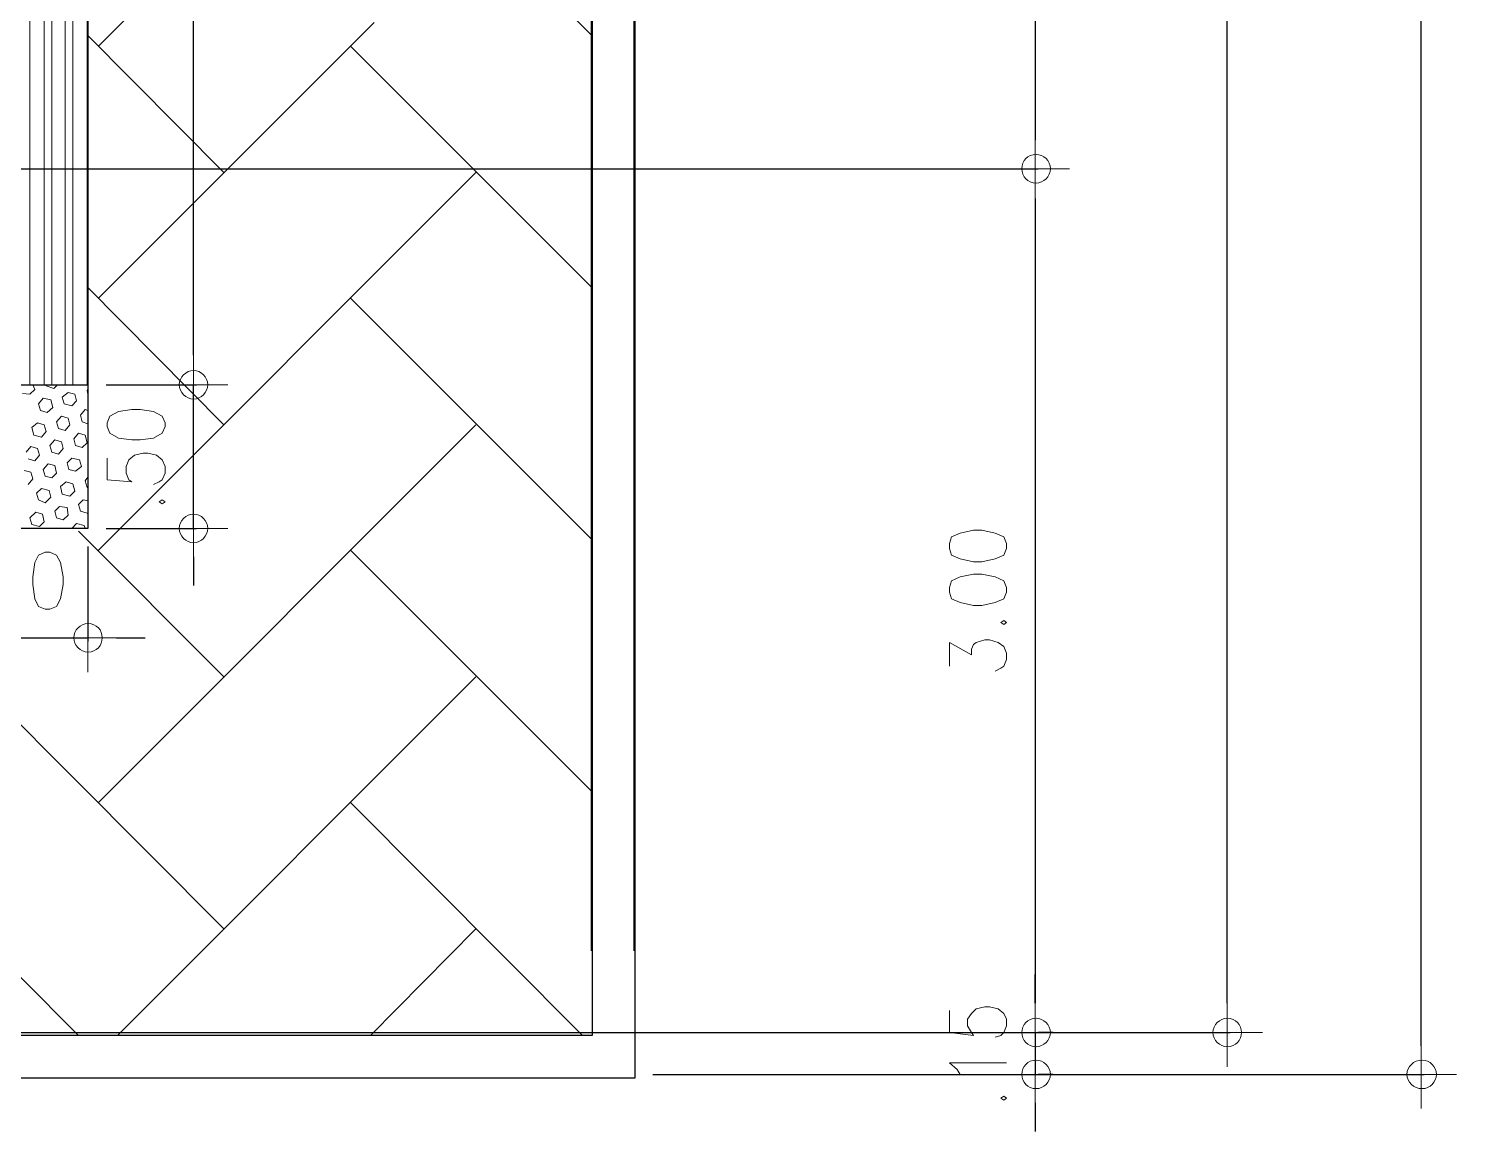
# Model space of a CAD drawing. Header units: millimetres. Extents: x 2928 to 3112, y 1220 to 1280.
# Drawn here: x 2983.33 to 2988.34, y 1236.69 to 1240.55 of the extents above; entities that cross this region are included whole.
import ezdxf

# ---------------------------------------------------------------- set-up
doc = ezdxf.new("R2010")
doc.units = ezdxf.units.MM

msp = doc.modelspace()

# ---------------------------------------------------------------- linework, layer by layer
at = {"color": 7, "linetype": 'Continuous', "lineweight": -2, "true_color": 0x000007}
for points in [[(2937.08126, 1265.3073), (2937.07792, 1267.474), (2938.98795, 1267.474), (2985.45528, 1267.474), (2985.45528, 1236.87356), (2938.98795, 1236.87356), (2937.08126, 1236.87356), (2937.08126, 1238.60692)], [(2937.23126, 1265.3073), (2937.23126, 1267.32399), (2938.98795, 1267.32399), (2985.30528, 1267.32399), (2985.30528, 1237.02356), (2938.98795, 1237.02356), (2937.22793, 1237.02356), (2937.22793, 1238.60692)], [(2983.53859, 1238.80025), (2983.03191, 1238.80025), (2983.03191, 1239.30359), (2983.53859, 1239.30359)]]:
    msp.add_lwpolyline(points, close=True, dxfattribs=at)
at = {"color": 253, "linetype": 'Continuous', "lineweight": -2, "true_color": 0x9a9a9a}
for points in [[(2988.21199, 1236.98689), (2988.21199, 1267.37066), (2988.21199, 1267.37066)], [(2987.53198, 1237.1369), (2987.53198, 1267.22066), (2987.53198, 1267.22066)], [(2983.90859, 1239.40693), (2983.90859, 1263.94728), (2983.90859, 1263.94728)], [(2986.85863, 1263.1906), (2986.85863, 1240.16027), (2986.85863, 1240.16027)], [(2946.32139, 1240.06027), (2986.86863, 1240.06027), (2986.86863, 1240.06027)], [(2982.3419, 1240.06027), (2986.86863, 1240.06027), (2986.86863, 1240.06027)], [(2986.85863, 1239.95694), (2986.85863, 1237.1369), (2986.85863, 1237.1369)], [(2983.90859, 1239.40693), (2983.90859, 1239.50693), (2983.90859, 1239.50693)], [(2983.60192, 1239.30359), (2983.91859, 1239.30359), (2983.91859, 1239.30359)], [(2983.60192, 1239.30359), (2983.91859, 1239.30359), (2983.91859, 1239.30359)], [(2983.90859, 1238.80025), (2983.90859, 1239.30359), (2983.90859, 1239.30359)], [(2983.60192, 1238.80025), (2983.91859, 1238.80025), (2983.91859, 1238.80025)], [(2983.53859, 1238.73692), (2983.53859, 1238.40358), (2983.53859, 1238.40358)], [(2983.90859, 1238.70025), (2983.90859, 1238.60025), (2983.90859, 1238.60025)], [(2983.03191, 1238.41691), (2983.53859, 1238.41691), (2983.53859, 1238.41691)], [(2983.63859, 1238.41691), (2983.73859, 1238.41691), (2983.73859, 1238.41691)], [(2986.85863, 1237.1369), (2986.85863, 1237.2369), (2986.85863, 1237.2369)], [(2943.29801, 1237.03356), (2986.86863, 1237.03356), (2986.86863, 1237.03356)], [(2985.36528, 1237.03356), (2987.54198, 1237.03356), (2987.54198, 1237.03356)], [(2986.85863, 1237.03356), (2986.85863, 1236.88689), (2986.85863, 1236.88689)], [(2986.92197, 1237.03356), (2986.86863, 1237.03356), (2986.86863, 1237.03356)], [(2985.51862, 1236.88689), (2988.22199, 1236.88689), (2988.22199, 1236.88689)], [(2986.92197, 1236.88689), (2986.86863, 1236.88689), (2986.86863, 1236.88689)], [(2986.85863, 1236.78689), (2986.85863, 1236.68689), (2986.85863, 1236.68689)]]:
    msp.add_lwpolyline(points, dxfattribs=at)
at = {"color": 9, "linetype": 'Continuous', "lineweight": 5, "true_color": 0xbababa}
for points in [[(2938.98795, 1264.55062), (2983.53859, 1264.55062), (2983.53859, 1238.80025)], [(2983.33525, 1239.30359), (2983.33525, 1264.04728), (2983.33525, 1264.04728)], [(2983.38525, 1239.30359), (2983.38525, 1264.04728), (2983.38525, 1264.04728)], [(2983.41192, 1239.30359), (2983.41192, 1264.04728), (2983.41192, 1264.04728)], [(2983.45859, 1239.30359), (2983.45859, 1264.04728), (2983.45859, 1264.04728)], [(2983.48525, 1239.30359), (2983.48525, 1264.04728), (2983.48525, 1264.04728)], [(2983.53525, 1239.30359), (2983.53525, 1264.04728), (2983.53525, 1264.04728)], [(2983.57525, 1240.49028), (2984.29526, 1241.20695), (2984.29526, 1241.20695)], [(2985.30195, 1240.53028), (2984.7486, 1241.08362), (2984.7486, 1241.08362)], [(2983.57525, 1239.60693), (2984.54193, 1240.57361), (2984.54193, 1240.57361)], [(2984.01526, 1240.04694), (2983.53525, 1240.53028), (2983.53525, 1240.53028)], [(2985.30195, 1239.64693), (2984.4586, 1240.49028), (2984.4586, 1240.49028)], [(2983.57525, 1238.72358), (2984.89861, 1240.04694), (2984.89861, 1240.04694)], [(2984.01526, 1239.16359), (2983.53525, 1239.64693), (2983.53525, 1239.64693)], [(2985.30195, 1238.76359), (2984.4586, 1239.60693), (2984.4586, 1239.60693)], [(2983.33525, 1239.27026), (2983.30858, 1239.27359), (2983.30858, 1239.27359)], [(2983.33525, 1239.27026), (2983.35192, 1239.28693), (2983.35192, 1239.28693)], [(2983.35192, 1239.28693), (2983.34525, 1239.30359), (2983.34525, 1239.30359)], [(2983.36525, 1239.23693), (2983.38192, 1239.25693), (2983.38192, 1239.25693)], [(2983.40859, 1239.25026), (2983.38192, 1239.25693), (2983.38192, 1239.25693)], [(2983.39192, 1239.30026), (2983.39192, 1239.30359), (2983.39192, 1239.30359)], [(2983.41859, 1239.29026), (2983.39192, 1239.30026), (2983.39192, 1239.30026)], [(2983.41859, 1239.29026), (2983.43192, 1239.30359), (2983.43192, 1239.30359)], [(2983.44859, 1239.26026), (2983.46859, 1239.27693), (2983.46859, 1239.27693)], [(2983.45525, 1239.23693), (2983.44859, 1239.26026), (2983.44859, 1239.26026)], [(2983.49192, 1239.27026), (2983.46859, 1239.27693), (2983.46859, 1239.27693)], [(2983.49859, 1239.24693), (2983.49192, 1239.27026), (2983.49192, 1239.27026)], [(2983.53525, 1239.28359), (2983.53859, 1239.28693), (2983.53859, 1239.28693)], [(2983.53859, 1239.27026), (2983.53525, 1239.28359), (2983.53525, 1239.28359)], [(2983.37192, 1239.21359), (2983.36525, 1239.23693), (2983.36525, 1239.23693)], [(2983.39525, 1239.20693), (2983.37192, 1239.21359), (2983.37192, 1239.21359)], [(2983.39525, 1239.20693), (2983.41525, 1239.22359), (2983.41525, 1239.22359)], [(2983.41525, 1239.22359), (2983.40859, 1239.25026), (2983.40859, 1239.25026)], [(2983.48192, 1239.23026), (2983.45525, 1239.23693), (2983.45525, 1239.23693)], [(2983.48192, 1239.23026), (2983.49859, 1239.24693), (2983.49859, 1239.24693)], [(2983.51192, 1239.19693), (2983.52859, 1239.21693), (2983.52859, 1239.21693)], [(2983.53859, 1239.21359), (2983.52859, 1239.21693), (2983.52859, 1239.21693)], [(2983.34192, 1239.15359), (2983.36192, 1239.17026), (2983.36192, 1239.17026)], [(2983.38525, 1239.16359), (2983.36192, 1239.17026), (2983.36192, 1239.17026)], [(2983.39192, 1239.14026), (2983.38525, 1239.16359), (2983.38525, 1239.16359)], [(2983.42859, 1239.17359), (2983.44525, 1239.19359), (2983.44525, 1239.19359)], [(2983.43525, 1239.15026), (2983.42859, 1239.17359), (2983.42859, 1239.17359)], [(2983.46859, 1239.18692), (2983.44525, 1239.19359), (2983.44525, 1239.19359)], [(2983.45859, 1239.14359), (2983.47525, 1239.16359), (2983.47525, 1239.16359)], [(2983.47525, 1239.16359), (2983.46859, 1239.18692), (2983.46859, 1239.18692)], [(2983.51859, 1239.17359), (2983.51192, 1239.19693), (2983.51192, 1239.19693)], [(2983.53859, 1239.16692), (2983.51859, 1239.17359), (2983.51859, 1239.17359)], [(2983.57525, 1237.84024), (2984.89861, 1239.16359), (2984.89861, 1239.16359)], [(2983.34858, 1239.12692), (2983.34192, 1239.15359), (2983.34192, 1239.15359)], [(2983.37525, 1239.12026), (2983.34858, 1239.12692), (2983.34858, 1239.12692)], [(2983.37525, 1239.12026), (2983.39192, 1239.14026), (2983.39192, 1239.14026)], [(2983.40525, 1239.09026), (2983.42192, 1239.11026), (2983.42192, 1239.11026)], [(2983.44525, 1239.10359), (2983.42192, 1239.11026), (2983.42192, 1239.11026)], [(2983.45859, 1239.14359), (2983.43525, 1239.15026), (2983.43525, 1239.15026)], [(2983.48859, 1239.11359), (2983.50525, 1239.13359), (2983.50525, 1239.13359)], [(2983.49525, 1239.09026), (2983.48859, 1239.11359), (2983.48859, 1239.11359)], [(2983.52859, 1239.12692), (2983.50525, 1239.13359), (2983.50525, 1239.13359)], [(2983.53525, 1239.10026), (2983.52859, 1239.12692), (2983.52859, 1239.12692)], [(2983.32192, 1239.06692), (2983.33858, 1239.08692), (2983.33858, 1239.08692)], [(2983.36192, 1239.08026), (2983.33858, 1239.08692), (2983.33858, 1239.08692)], [(2983.35192, 1239.03692), (2983.36858, 1239.05692), (2983.36858, 1239.05692)], [(2983.36858, 1239.05692), (2983.36192, 1239.08026), (2983.36192, 1239.08026)], [(2983.41192, 1239.06692), (2983.40525, 1239.09026), (2983.40525, 1239.09026)], [(2983.43525, 1239.06026), (2983.41192, 1239.06692), (2983.41192, 1239.06692)], [(2983.43525, 1239.06026), (2983.45192, 1239.08026), (2983.45192, 1239.08026)], [(2983.45192, 1239.08026), (2983.44525, 1239.10359), (2983.44525, 1239.10359)], [(2983.51859, 1239.08359), (2983.49525, 1239.09026), (2983.49525, 1239.09026)], [(2983.51859, 1239.08359), (2983.53525, 1239.10026), (2983.53525, 1239.10026)], [(2983.35192, 1239.03692), (2983.32858, 1239.04359), (2983.32858, 1239.04359)], [(2983.38192, 1239.00692), (2983.39859, 1239.02692), (2983.39859, 1239.02692)], [(2983.38858, 1238.98359), (2983.38192, 1239.00692), (2983.38192, 1239.00692)], [(2983.42192, 1239.02026), (2983.39859, 1239.02692), (2983.39859, 1239.02692)], [(2983.42859, 1238.99359), (2983.42192, 1239.02026), (2983.42192, 1239.02026)], [(2983.46525, 1239.03026), (2983.48192, 1239.04692), (2983.48192, 1239.04692)], [(2983.47192, 1239.00692), (2983.46525, 1239.03026), (2983.46525, 1239.03026)], [(2983.49525, 1239.00026), (2983.47192, 1239.00692), (2983.47192, 1239.00692)], [(2983.50859, 1239.04026), (2983.48192, 1239.04692), (2983.48192, 1239.04692)], [(2983.49525, 1239.00026), (2983.51525, 1239.01692), (2983.51525, 1239.01692)], [(2983.51525, 1239.01692), (2983.50859, 1239.04026), (2983.50859, 1239.04026)], [(2983.33858, 1238.99692), (2983.31525, 1239.00359), (2983.31525, 1239.00359)], [(2983.32858, 1238.95359), (2983.34525, 1238.97359), (2983.34525, 1238.97359)], [(2983.34525, 1238.97359), (2983.33858, 1238.99692), (2983.33858, 1238.99692)], [(2983.41192, 1238.97692), (2983.38858, 1238.98359), (2983.38858, 1238.98359)], [(2983.41192, 1238.97692), (2983.42859, 1238.99359), (2983.42859, 1238.99359)], [(2983.44192, 1238.94692), (2983.46192, 1238.96359), (2983.46192, 1238.96359)], [(2983.48525, 1238.95692), (2983.46192, 1238.96359), (2983.46192, 1238.96359)], [(2983.49192, 1238.93025), (2983.48525, 1238.95692), (2983.48525, 1238.95692)], [(2983.52859, 1238.96692), (2983.53859, 1238.98026), (2983.53859, 1238.98026)], [(2983.53525, 1238.94359), (2983.52859, 1238.96692), (2983.52859, 1238.96692)], [(2983.35858, 1238.92359), (2983.37525, 1238.94025), (2983.37525, 1238.94025)], [(2983.36525, 1238.90025), (2983.35858, 1238.92359), (2983.35858, 1238.92359)], [(2983.40192, 1238.93359), (2983.37525, 1238.94025), (2983.37525, 1238.94025)], [(2983.38858, 1238.89025), (2983.40859, 1238.91025), (2983.40859, 1238.91025)], [(2983.40859, 1238.91025), (2983.40192, 1238.93359), (2983.40192, 1238.93359)], [(2983.44859, 1238.92025), (2983.44192, 1238.94692), (2983.44192, 1238.94692)], [(2983.47525, 1238.91359), (2983.44859, 1238.92025), (2983.44859, 1238.92025)], [(2983.47525, 1238.91359), (2983.49192, 1238.93025), (2983.49192, 1238.93025)], [(2983.53859, 1238.94359), (2983.53525, 1238.94359), (2983.53525, 1238.94359)], [(2983.33525, 1238.83692), (2983.35525, 1238.85692), (2983.35525, 1238.85692)], [(2983.37858, 1238.85025), (2983.35525, 1238.85692), (2983.35525, 1238.85692)], [(2983.38858, 1238.89025), (2983.36525, 1238.90025), (2983.36525, 1238.90025)], [(2983.42192, 1238.86025), (2983.43859, 1238.87692), (2983.43859, 1238.87692)], [(2983.42859, 1238.83692), (2983.42192, 1238.86025), (2983.42192, 1238.86025)], [(2983.46525, 1238.87359), (2983.43859, 1238.87692), (2983.43859, 1238.87692)], [(2983.46859, 1238.84692), (2983.46525, 1238.87359), (2983.46525, 1238.87359)], [(2983.50525, 1238.88359), (2983.52192, 1238.90025), (2983.52192, 1238.90025)], [(2983.51192, 1238.86025), (2983.50525, 1238.88359), (2983.50525, 1238.88359)], [(2983.53525, 1238.85359), (2983.51192, 1238.86025), (2983.51192, 1238.86025)], [(2983.53859, 1238.89692), (2983.52192, 1238.90025), (2983.52192, 1238.90025)], [(2983.34192, 1238.81359), (2983.33525, 1238.83692), (2983.33525, 1238.83692)], [(2983.36858, 1238.80692), (2983.34192, 1238.81359), (2983.34192, 1238.81359)], [(2983.36858, 1238.80692), (2983.38525, 1238.82359), (2983.38525, 1238.82359)], [(2983.38525, 1238.82359), (2983.37858, 1238.85025), (2983.37858, 1238.85025)], [(2983.45192, 1238.83025), (2983.42859, 1238.83692), (2983.42859, 1238.83692)], [(2983.45192, 1238.83025), (2983.46859, 1238.84692), (2983.46859, 1238.84692)], [(2983.48192, 1238.80025), (2983.49859, 1238.81692), (2983.49859, 1238.81692)], [(2983.52525, 1238.81025), (2983.49859, 1238.81692), (2983.49859, 1238.81692)], [(2983.52859, 1238.80025), (2983.52525, 1238.81025), (2983.52525, 1238.81025)], [(2983.53525, 1238.85359), (2983.53859, 1238.85359), (2983.53859, 1238.85359)], [(2984.01526, 1238.28025), (2983.50525, 1238.79025), (2983.50525, 1238.79025)], [(2984.01526, 1237.3969), (2982.69191, 1238.72358), (2982.69191, 1238.72358)], [(2985.30195, 1237.88024), (2984.4586, 1238.72358), (2984.4586, 1238.72358)], [(2983.64192, 1237.02356), (2984.89861, 1238.28025), (2984.89861, 1238.28025)], [(2983.50525, 1237.02356), (2982.69191, 1237.84024), (2982.69191, 1237.84024)], [(2985.27195, 1237.02356), (2984.4586, 1237.84024), (2984.4586, 1237.84024)], [(2984.5286, 1237.02356), (2984.89861, 1237.3969), (2984.89861, 1237.3969)]]:
    msp.add_lwpolyline(points, dxfattribs=at)
at = {"color": 7, "linetype": 'Continuous', "lineweight": -2, "true_color": 0x000007}
msp.add_lwpolyline([(2983.53859, 1264.04728), (2983.53859, 1239.30359), (2983.53859, 1239.30359)], dxfattribs=at)
at = {"color": 252, "linetype": 'Continuous', "lineweight": 5, "true_color": 0x989898}
msp.add_lwpolyline([(2985.30195, 1237.32023), (2985.30195, 1259.21054), (2985.45195, 1259.21054), (2985.45195, 1237.32023)], dxfattribs=at)
at = {"color": 7, "linetype": 'Continuous', "lineweight": 9, "true_color": 0x000007}
for points in [[(2986.85863, 1240.18027), (2986.85863, 1239.94027), (2986.85863, 1239.94027)], [(2986.85863, 1239.94027), (2986.85863, 1240.18027), (2986.85863, 1240.18027)], [(2986.97864, 1240.06027), (2986.73863, 1240.06027), (2986.73863, 1240.06027)], [(2986.73863, 1240.06027), (2986.97864, 1240.06027), (2986.97864, 1240.06027)], [(2983.90859, 1239.42359), (2983.90859, 1239.18359), (2983.90859, 1239.18359)], [(2983.90859, 1239.42359), (2983.90859, 1239.18359), (2983.90859, 1239.18359)], [(2984.02859, 1239.30359), (2983.78859, 1239.30359), (2983.78859, 1239.30359)], [(2984.02859, 1239.30359), (2983.78859, 1239.30359), (2983.78859, 1239.30359)], [(2983.60525, 1239.04692), (2983.60525, 1238.97026), (2983.69192, 1238.96359), (2983.68192, 1238.97026), (2983.67192, 1238.99359), (2983.67192, 1239.01692), (2983.68192, 1239.04026), (2983.70192, 1239.05692), (2983.73192, 1239.06359), (2983.74859, 1239.06359), (2983.77859, 1239.05692), (2983.79859, 1239.04026), (2983.80859, 1239.01692), (2983.80859, 1238.99359), (2983.79859, 1238.97026), (2983.78859, 1238.96359), (2983.76859, 1238.95359)], [(2983.90859, 1238.67692), (2983.90859, 1238.92025), (2983.90859, 1238.92025)], [(2983.78859, 1238.80025), (2984.02859, 1238.80025), (2984.02859, 1238.80025)], [(2983.53859, 1238.29691), (2983.53859, 1238.53692), (2983.53859, 1238.53692)], [(2983.65859, 1238.41691), (2983.41525, 1238.41691), (2983.41525, 1238.41691)], [(2986.55863, 1238.31691), (2986.55863, 1238.40025), (2986.6353, 1238.35691), (2986.6353, 1238.37691), (2986.64196, 1238.39358), (2986.65196, 1238.40025), (2986.68197, 1238.41025), (2986.69863, 1238.41025), (2986.72863, 1238.40025), (2986.74863, 1238.38691), (2986.75863, 1238.36358), (2986.75863, 1238.34025), (2986.74863, 1238.31691), (2986.73863, 1238.31025), (2986.71863, 1238.30025)], [(2986.55863, 1237.11023), (2986.55863, 1237.03356), (2986.64196, 1237.02356), (2986.6353, 1237.03356), (2986.62196, 1237.05689), (2986.62196, 1237.08023), (2986.6353, 1237.10023), (2986.65196, 1237.1169), (2986.68197, 1237.12356), (2986.69863, 1237.12356), (2986.72863, 1237.1169), (2986.74863, 1237.10023), (2986.75863, 1237.08023), (2986.75863, 1237.05689), (2986.74863, 1237.03356), (2986.73863, 1237.02356), (2986.71863, 1237.01689)], [(2986.85863, 1237.15356), (2986.85863, 1236.91356), (2986.85863, 1236.91356)], [(2986.85863, 1237.15356), (2986.85863, 1236.91356), (2986.85863, 1236.91356)], [(2987.53198, 1237.15356), (2987.53198, 1236.91356), (2987.53198, 1236.91356)], [(2986.97864, 1237.03356), (2986.73863, 1237.03356), (2986.73863, 1237.03356)], [(2986.97864, 1237.03356), (2986.73863, 1237.03356), (2986.73863, 1237.03356)], [(2986.85863, 1236.76689), (2986.85863, 1237.00689), (2986.85863, 1237.00689)], [(2987.65531, 1237.03356), (2987.41198, 1237.03356), (2987.41198, 1237.03356)], [(2988.21199, 1237.00689), (2988.21199, 1236.76689), (2988.21199, 1236.76689)], [(2986.5953, 1236.88689), (2986.5853, 1236.90356), (2986.55863, 1236.92689), (2986.75863, 1236.92689)], [(2986.73863, 1236.88689), (2986.97864, 1236.88689), (2986.97864, 1236.88689)], [(2988.33532, 1236.88689), (2988.09199, 1236.88689), (2988.09199, 1236.88689)]]:
    msp.add_lwpolyline(points, dxfattribs=at)
for points in [[(2983.60525, 1239.15692), (2983.61525, 1239.13359), (2983.64526, 1239.11692), (2983.69192, 1239.11026), (2983.72192, 1239.11026), (2983.76859, 1239.11692), (2983.79859, 1239.13359), (2983.80859, 1239.15692), (2983.80859, 1239.17026), (2983.79859, 1239.19359), (2983.76859, 1239.21026), (2983.72192, 1239.21693), (2983.69192, 1239.21693), (2983.64526, 1239.21026), (2983.61525, 1239.19359), (2983.60525, 1239.17026)], [(2983.78859, 1238.89359), (2983.79859, 1238.88692), (2983.80859, 1238.89359), (2983.79859, 1238.90025)], [(2986.55863, 1238.73025), (2986.5653, 1238.70692), (2986.5953, 1238.69358), (2986.64196, 1238.68358), (2986.67197, 1238.68358), (2986.71863, 1238.69358), (2986.74863, 1238.70692), (2986.75863, 1238.73025), (2986.75863, 1238.74692), (2986.74863, 1238.77025), (2986.71863, 1238.78359), (2986.67197, 1238.79359), (2986.64196, 1238.79359), (2986.5953, 1238.78359), (2986.5653, 1238.77025), (2986.55863, 1238.74692)], [(2983.38858, 1238.71692), (2983.36525, 1238.70692), (2983.35192, 1238.68025), (2983.34525, 1238.63025), (2983.34525, 1238.60358), (2983.35192, 1238.55358), (2983.36525, 1238.52692), (2983.38858, 1238.51692), (2983.40525, 1238.51692), (2983.42859, 1238.52692), (2983.44192, 1238.55358), (2983.45192, 1238.60358), (2983.45192, 1238.63025), (2983.44192, 1238.68025), (2983.42859, 1238.70692), (2983.40525, 1238.71692)], [(2986.55863, 1238.57692), (2986.5653, 1238.55358), (2986.5953, 1238.54025), (2986.64196, 1238.53025), (2986.67197, 1238.53025), (2986.71863, 1238.54025), (2986.74863, 1238.55358), (2986.75863, 1238.57692), (2986.75863, 1238.59358), (2986.74863, 1238.61692), (2986.71863, 1238.63025), (2986.67197, 1238.64025), (2986.64196, 1238.64025), (2986.5953, 1238.63025), (2986.5653, 1238.61692), (2986.55863, 1238.59358)], [(2986.73863, 1238.47025), (2986.74863, 1238.46358), (2986.75863, 1238.47025), (2986.74863, 1238.47691)], [(2986.73863, 1236.80356), (2986.74863, 1236.79689), (2986.75863, 1236.80356), (2986.74863, 1236.81022)]]:
    msp.add_lwpolyline(points, close=True, dxfattribs=at)
at = {"color": 9, "linetype": 'Continuous', "lineweight": 5, "true_color": 0xbababa}
msp.add_lwpolyline([(2983.48192, 1238.80025), (2983.48192, 1238.80025)], close=True, dxfattribs=at)
at = {"color": 7, "linetype": 'Continuous', "lineweight": 9, "true_color": 0x000007}
for points in [[(2986.86197, 1240.01027), (2986.88863, 1240.01027), (2986.91197, 1240.0336), (2986.91197, 1240.06027), (2986.91197, 1240.06027), (2986.91197, 1240.09027), (2986.88863, 1240.11027), (2986.86197, 1240.11027), (2986.86197, 1240.11027), (2986.83197, 1240.11027), (2986.81197, 1240.09027), (2986.81197, 1240.06027), (2986.81197, 1240.06027), (2986.81197, 1240.0336), (2986.83197, 1240.01027), (2986.86197, 1240.01027)], [(2986.86197, 1240.11027), (2986.83197, 1240.11027), (2986.81197, 1240.09027), (2986.81197, 1240.06027), (2986.81197, 1240.06027), (2986.81197, 1240.0336), (2986.83197, 1240.01027), (2986.86197, 1240.01027), (2986.86197, 1240.01027), (2986.88863, 1240.01027), (2986.91197, 1240.0336), (2986.91197, 1240.06027), (2986.91197, 1240.06027), (2986.91197, 1240.09027), (2986.88863, 1240.11027), (2986.86197, 1240.11027)], [(2983.90859, 1239.25359), (2983.93526, 1239.25359), (2983.95859, 1239.27693), (2983.95859, 1239.30359), (2983.95859, 1239.30359), (2983.95859, 1239.33026), (2983.93526, 1239.35359), (2983.90859, 1239.35359), (2983.90859, 1239.35359), (2983.88193, 1239.35359), (2983.85859, 1239.33026), (2983.85859, 1239.30359), (2983.85859, 1239.30359), (2983.85859, 1239.27693), (2983.88193, 1239.25359), (2983.90859, 1239.25359)], [(2983.90859, 1239.25359), (2983.93526, 1239.25359), (2983.95859, 1239.27693), (2983.95859, 1239.30359), (2983.95859, 1239.30359), (2983.95859, 1239.33026), (2983.93526, 1239.35359), (2983.90859, 1239.35359), (2983.90859, 1239.35359), (2983.88193, 1239.35359), (2983.85859, 1239.33026), (2983.85859, 1239.30359), (2983.85859, 1239.30359), (2983.85859, 1239.27693), (2983.88193, 1239.25359), (2983.90859, 1239.25359)], [(2983.90859, 1238.85025), (2983.88193, 1238.85025), (2983.85859, 1238.82692), (2983.85859, 1238.80025), (2983.85859, 1238.80025), (2983.85859, 1238.77359), (2983.88193, 1238.75025), (2983.90859, 1238.75025), (2983.90859, 1238.75025), (2983.93526, 1238.75025), (2983.95859, 1238.77359), (2983.95859, 1238.80025), (2983.95859, 1238.80025), (2983.95859, 1238.82692), (2983.93526, 1238.85025), (2983.90859, 1238.85025)], [(2983.48859, 1238.41691), (2983.48859, 1238.39025), (2983.51192, 1238.36691), (2983.53859, 1238.36691), (2983.53859, 1238.36691), (2983.56859, 1238.36691), (2983.58859, 1238.39025), (2983.58859, 1238.41691), (2983.58859, 1238.41691), (2983.58859, 1238.44358), (2983.56859, 1238.46691), (2983.53859, 1238.46691), (2983.53859, 1238.46691), (2983.51192, 1238.46691), (2983.48859, 1238.44358), (2983.48859, 1238.41691)], [(2986.86197, 1236.98356), (2986.88863, 1236.98356), (2986.91197, 1237.00689), (2986.91197, 1237.03356), (2986.91197, 1237.03356), (2986.91197, 1237.06023), (2986.88863, 1237.08356), (2986.86197, 1237.08356), (2986.86197, 1237.08356), (2986.83197, 1237.08356), (2986.81197, 1237.06023), (2986.81197, 1237.03356), (2986.81197, 1237.03356), (2986.81197, 1237.00689), (2986.83197, 1236.98356), (2986.86197, 1236.98356)], [(2986.86197, 1236.98356), (2986.88863, 1236.98356), (2986.91197, 1237.00689), (2986.91197, 1237.03356), (2986.91197, 1237.03356), (2986.91197, 1237.06023), (2986.88863, 1237.08356), (2986.86197, 1237.08356), (2986.86197, 1237.08356), (2986.83197, 1237.08356), (2986.81197, 1237.06023), (2986.81197, 1237.03356), (2986.81197, 1237.03356), (2986.81197, 1237.00689), (2986.83197, 1236.98356), (2986.86197, 1236.98356)], [(2987.53198, 1236.98356), (2987.56198, 1236.98356), (2987.58198, 1237.00689), (2987.58198, 1237.03356), (2987.58198, 1237.03356), (2987.58198, 1237.06023), (2987.56198, 1237.08356), (2987.53198, 1237.08356), (2987.53198, 1237.08356), (2987.50531, 1237.08356), (2987.48198, 1237.06023), (2987.48198, 1237.03356), (2987.48198, 1237.03356), (2987.48198, 1237.00689), (2987.50531, 1236.98356), (2987.53198, 1236.98356)], [(2986.86197, 1236.93689), (2986.83197, 1236.93689), (2986.81197, 1236.91356), (2986.81197, 1236.88689), (2986.81197, 1236.88689), (2986.81197, 1236.86022), (2986.83197, 1236.83689), (2986.86197, 1236.83689), (2986.86197, 1236.83689), (2986.88863, 1236.83689), (2986.91197, 1236.86022), (2986.91197, 1236.88689), (2986.91197, 1236.88689), (2986.91197, 1236.91356), (2986.88863, 1236.93689), (2986.86197, 1236.93689)], [(2988.21532, 1236.83689), (2988.24199, 1236.83689), (2988.26532, 1236.86022), (2988.26532, 1236.88689), (2988.26532, 1236.88689), (2988.26532, 1236.91356), (2988.24199, 1236.93689), (2988.21532, 1236.93689), (2988.21532, 1236.93689), (2988.18532, 1236.93689), (2988.16199, 1236.91356), (2988.16199, 1236.88689), (2988.16199, 1236.88689), (2988.16199, 1236.86022), (2988.18532, 1236.83689), (2988.21532, 1236.83689)]]:
    msp.add_open_spline(points, degree=3, knots=[0, 0, 0, 0, 0.0625, 0.0625, 0.0625, 0.0625, 0.125, 0.125, 0.125, 0.125, 0.1875, 0.1875, 0.1875, 0.1875, 1, 1, 1, 1], dxfattribs=at)

doc.saveas('drawing.dxf')
